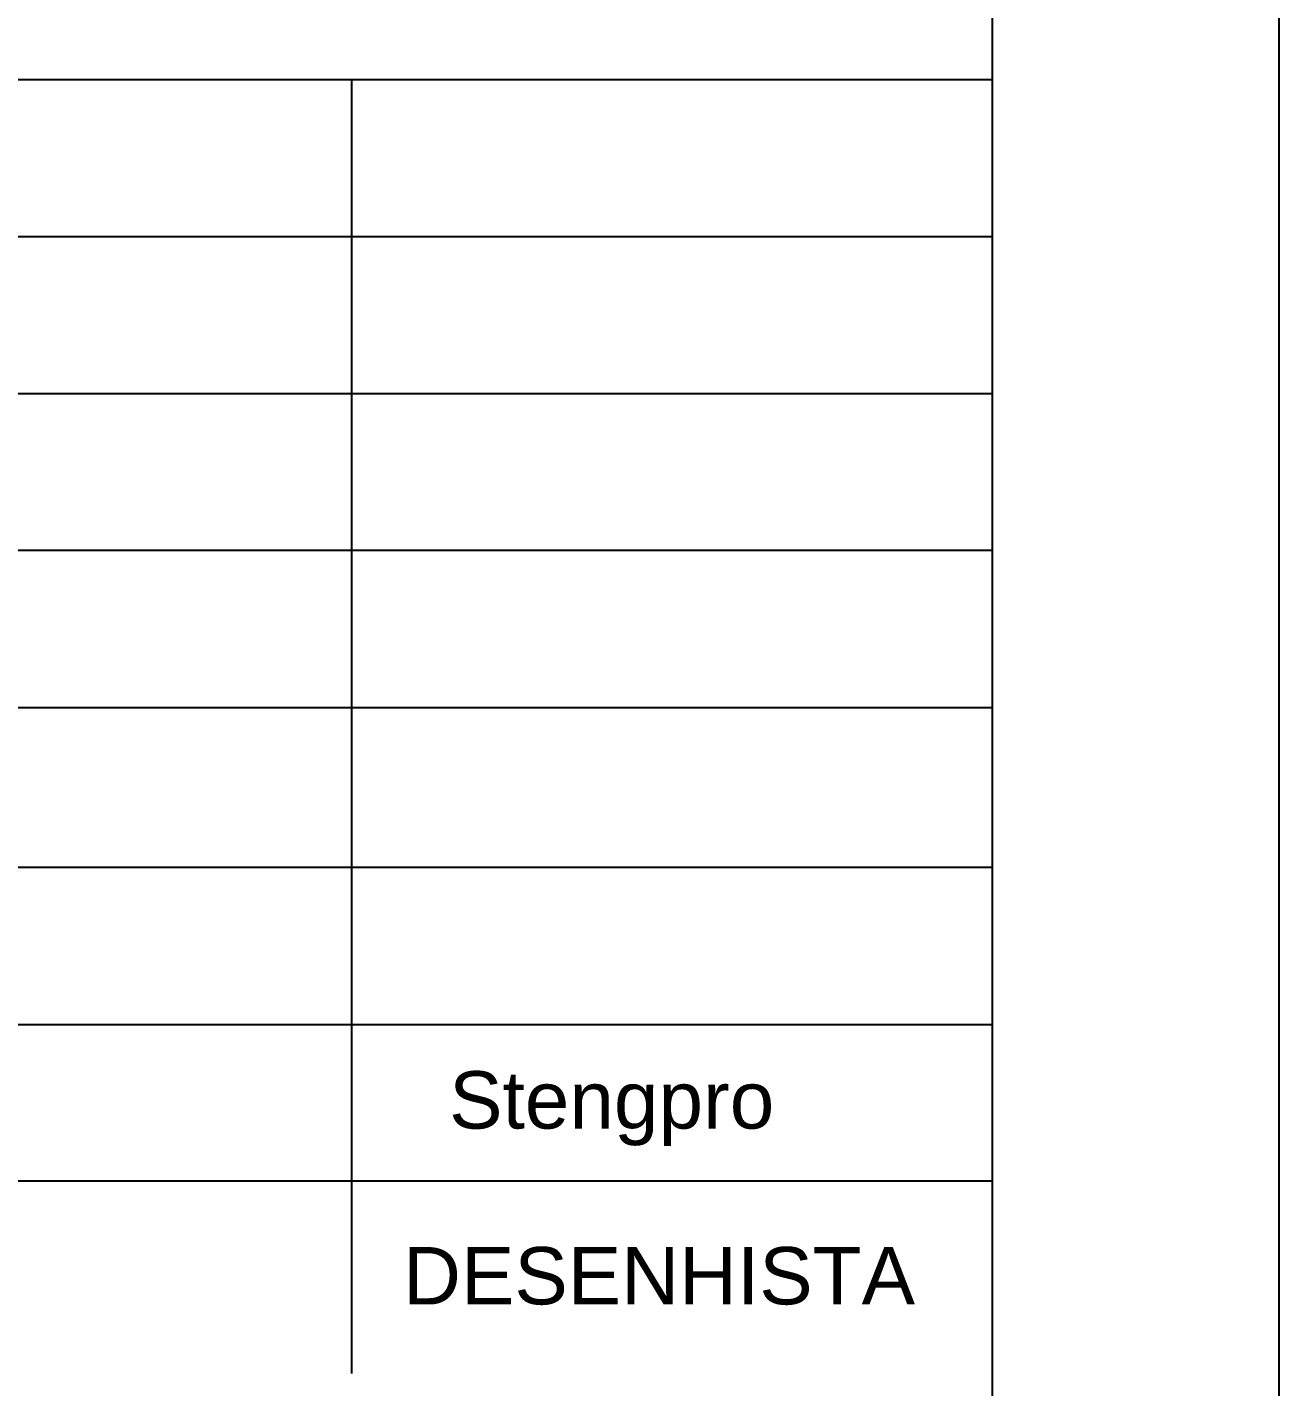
# Model space of a CAD drawing. Extents: x 0 to 119, y 0 to 84.
# Drawn here: x 114.536 to 118.9, y 10.149 to 14.89 of the extents above; entities that cross this region are included whole.
import ezdxf

# ---------------------------------------------------------------- set-up
doc = ezdxf.new("R2010")
doc.units = 0
doc.header["$MEASUREMENT"] = 0
for name, color, linetype in [('1', 1, 'CONTINUOUS'), ('2', 2, 'CONTINUOUS'), ('4', 4, 'CONTINUOUS'), ('7', 7, 'CONTINUOUS')]:
    doc.layers.add(name, color=color, linetype=linetype)
doc.styles.add('TQS_ARIAL', font='arial.ttf')

msp = doc.modelspace()

# ---------------------------------------------------------------- linework, layer by layer
at = {"layer": '1', "linetype": 'Continuous'}
for p, q in [((117.900062, 14.706597), (100.400062, 14.706597)), ((115.666689, 14.706607), (115.666689, 10.195449)), ((117.900062, 14.159365), (100.572064, 14.159365)), ((100.572064, 13.612133), (117.900062, 13.612133)), ((117.900062, 13.064902), (100.572064, 13.064902)), ((100.572064, 12.51767), (117.900062, 12.51767)), ((117.900062, 11.960068), (100.572064, 11.960068)), ((100.572064, 11.412837), (117.900062, 11.412837)), ((117.900062, 10.865605), (100.572064, 10.865605))]:
    msp.add_line(p, q, dxfattribs=at)
msp.add_lwpolyline([(118.900062, 59.399942), (118.900062, 29.699942), (117.900062, 29.699942), (118.900062, 29.699942), (118.900062, -0.000058), (100.400062, -0.000058), (100.400062, 0.999942), (100.400062, -0.000058), (81.900062, -0.000058), (81.900062, 0.999942), (81.900062, -0.000058), (63.400062, -0.000058), (63.400062, 0.999942), (63.400062, -0.000058), (44.900062, -0.000058)], dxfattribs=at)
at = {"layer": '7', "linetype": 'Continuous'}
msp.add_line((117.900062, 83.099942), (117.900062, 0.999942), dxfattribs=at)

# ---------------------------------------------------------------- texts
at = {"layer": '2', "linetype": 'Continuous', "style": 'TQS_ARIAL'}
msp.add_text('Stengpro', height=0.2, dxfattribs=at).set_placement((116.007191, 11.049477))
at = {"layer": '4', "linetype": 'Continuous', "style": 'TQS_ARIAL'}
msp.add_text('DESENHISTA', height=0.2, dxfattribs=at).set_placement((115.846636, 10.436419))

doc.saveas('drawing.dxf')
